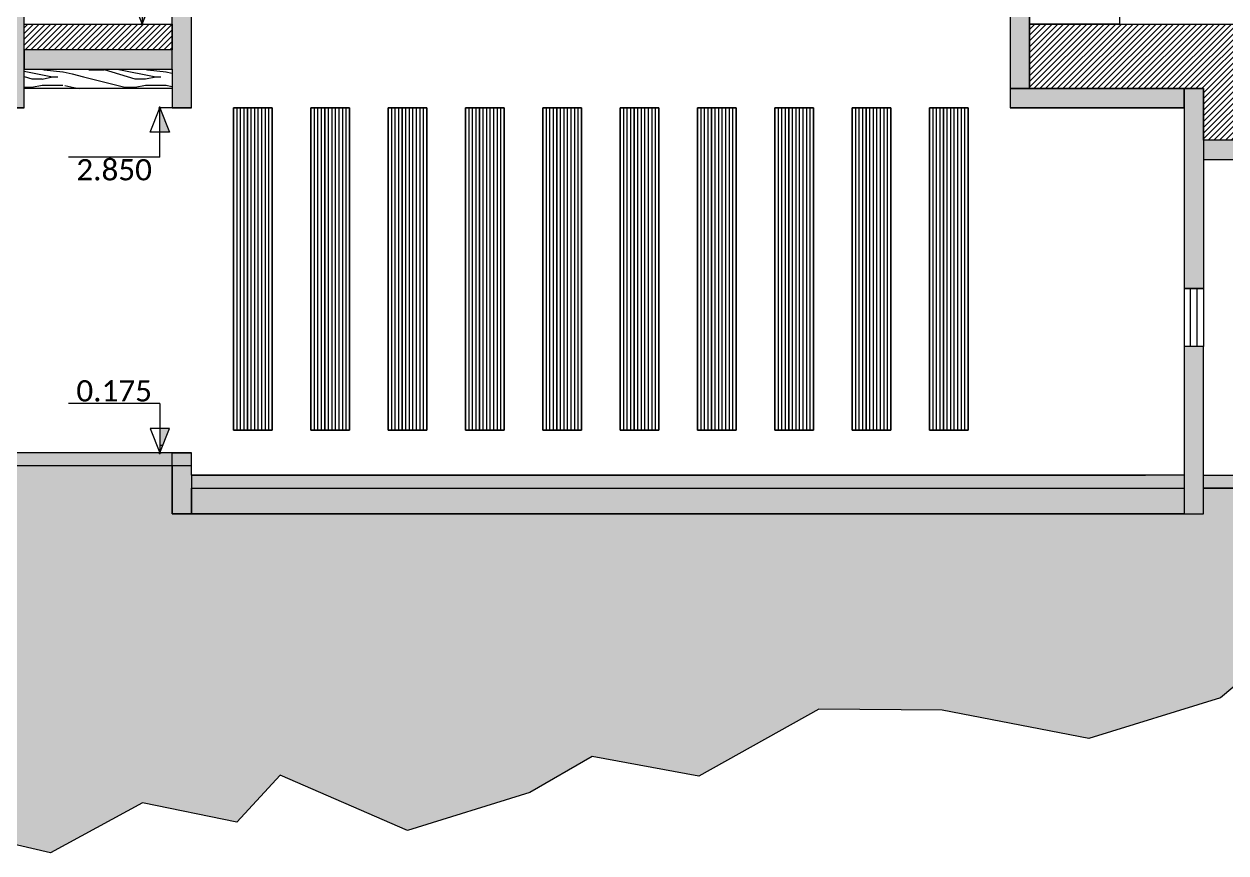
# Model space of a CAD drawing. Header units: metres. Extents: x -197 to 1099, y -24 to 14.
# Drawn here: x 1009.8 to 1019.12, y -2.93 to 3.5 of the extents above; entities that cross this region are included whole.
import ezdxf
from ezdxf.enums import TextEntityAlignment as Align

# ---------------------------------------------------------------- set-up
doc = ezdxf.new("R2010")
doc.units = ezdxf.units.M
doc.header["$LTSCALE"] = 0.001
doc.header["$PDMODE"] = 34
doc.header["$PDSIZE"] = 0.01
doc.linetypes.add('HIDDENX2', pattern=[19.05, 12.7, -6.35])
doc.layers.get('0').update_dxf_attribs({"lineweight": 13, "true_color": 0x000000})
doc.layers.get('Defpoints').update_dxf_attribs({"lineweight": 13, "true_color": 0x000000})
for name, color, linetype, lineweight, true_color in [('Jach-Anotaciones-CalidaddeLínea  0.13', 7, 'Continuous', 13, 0x000000), ('Jach-Anotaciones-CalidaddeLínea 0.09', 7, 'Continuous', 9, 0x000000), ('Jach-Anotaciones-Hatch-Lum100%', 7, 'Continuous', 13, 0x000000), ('Jach-Anotaciones-Hatch-Lum50%', 9, 'Continuous', 13, 0x808080), ('Jach-Anotaciones-Hatch-Lum80%', 250, 'Continuous', 13, 0x333333), ('Jach-Anotaciones-LineasDetalle0.18mm', 7, 'Continuous', 18, 0x000000), ('Jach-Anotaciones-LineasDetalle0.25mm', 7, 'Continuous', 25, 0x000000), ('JACH-Anotaciones-Textos-Lum75% @ 0.075', 7, 'Continuous', 13, 0x404040), ('JACH-Arq-Lineas-Proyeccion', 250, 'HIDDENX2', 13, 0x333333), ('JACH-Arq-Lineas-Proyeccion Niveles cortes', 9, 'HIDDENX2', 13, 0x808080), ('JACH-Arq-Ventanas-BajasyPisoTecho', 7, 'Continuous', 13, 0x404040)]:
    doc.layers.add(name, color=color, linetype=linetype, lineweight=lineweight, true_color=true_color)
doc.styles.add('02a-Calibri-JACH(1.8mm)', font='calibri.ttf', dxfattribs={"height": 2.2})
pattern_1 = [(0, (169.421, 45.032), (0, 6.985), [5.08, -1.905]), (90, (169.421, 45.032), (-6.985, 4e-16), [5.08, -1.905])]

# ---------------------------------------------------------------- blocks, each defined once
blk = doc.blocks.new('*U365')
at = {"lineweight": 0, "ltscale": 100}
h = blk.add_hatch(dxfattribs=at)
h.set_pattern_fill('ANGLE', color=256)
h.set_pattern_definition(pattern_1)
h.paths.add_polyline_path([(0, 2.5), (0, 0), (1, 2.5)])
h = blk.add_hatch(color=256, dxfattribs=at)
h.dxf.hatch_style = 1
h.paths.add_polyline_path([(0, 2.5), (0, 0), (1, 2.5)])
for points in [[(0, 5.1), (-9.47, 5.1)], [(0, 5.1), (0, 1.25)]]:
    blk.add_lwpolyline(points, dxfattribs=at)
for points in [[(0, 0), (1, 2.5), (-1, 2.5)], [(0, 2.5), (0, 0), (1, 2.5)]]:
    blk.add_lwpolyline(points, close=True, dxfattribs=at)
blk.add_point((0, 0), dxfattribs=at)
at = {"lineweight": 0, "ltscale": 100, "style": '02a-Calibri-JACH(1.8mm)'}
blk.add_attdef('ALT', text='', height=2.2, dxfattribs=at).set_placement((-4.73, 6.4), align=Align.MIDDLE_CENTER)
blk = doc.blocks.new('*U366')
at = {"lineweight": 0, "ltscale": 100}
h = blk.add_hatch(dxfattribs=at)
h.set_pattern_fill('ANGLE', color=256)
h.set_pattern_definition(pattern_1)
h.paths.add_polyline_path([(0, 2.5), (0, 0), (1, 2.5)])
h = blk.add_hatch(color=256, dxfattribs=at)
h.dxf.hatch_style = 1
h.paths.add_polyline_path([(0, 2.5), (0, 0), (1, 2.5)])
for points in [[(0, 5.1), (-9.47, 5.1)], [(0, 5.1), (0, 1.25)]]:
    blk.add_lwpolyline(points, dxfattribs=at)
for points in [[(0, 0), (1, 2.5), (-1, 2.5)], [(0, 2.5), (0, 0), (1, 2.5)]]:
    blk.add_lwpolyline(points, close=True, dxfattribs=at)
blk.add_point((0, 0), dxfattribs=at)
at = {"lineweight": 0, "ltscale": 100, "style": '02a-Calibri-JACH(1.8mm)'}
blk.add_attdef('ALT', text='', height=2.2, dxfattribs=at).set_placement((-4.73, 6.4), align=Align.MIDDLE_CENTER)
blk = doc.blocks.new('*U400')
at = {"lineweight": 0, "ltscale": 100}
h = blk.add_hatch(dxfattribs=at)
h.set_pattern_fill('ANGLE', color=256)
h.set_pattern_definition(pattern_1)
h.paths.add_polyline_path([(0, 2.5), (0, 0), (1, 2.5)])
h = blk.add_hatch(color=256, dxfattribs=at)
h.dxf.hatch_style = 1
h.paths.add_polyline_path([(0, 2.5), (0, 0), (1, 2.5)])
for points in [[(0, 5.1), (-9.47, 5.1)], [(0, 5.1), (0, 1.25)]]:
    blk.add_lwpolyline(points, dxfattribs=at)
for points in [[(0, 0), (1, 2.5), (-1, 2.5)], [(0, 2.5), (0, 0), (1, 2.5)]]:
    blk.add_lwpolyline(points, close=True, dxfattribs=at)
blk.add_point((0, 0), dxfattribs=at)
at = {"lineweight": 0, "ltscale": 100, "style": '02a-Calibri-JACH(1.8mm)'}
blk.add_attdef('ALT', text='', height=2.2, dxfattribs=at).set_placement((-4.73, 6.4), align=Align.MIDDLE_CENTER)

msp = doc.modelspace()

# ---------------------------------------------------------------- hatches: boundary and pattern name
at = {"layer": 'Jach-Anotaciones-Hatch-Lum100%', "lineweight": 0, "ltscale": 100}
h = msp.add_hatch(color=256, dxfattribs=at)
h.dxf.hatch_style = 1
h.paths.add_polyline_path([(1017.44885, 7.05), (1017.59885, 7.05), (1017.59886, 3), (1017.44886, 3)])
h = msp.add_hatch(color=256, dxfattribs=at)
h.dxf.hatch_style = 1
h.paths.add_polyline_path([(1009.64886, 2.85), (1009.79886, 2.85), (1009.79886, 4.4), (1009.64886, 4.4)])
h = msp.add_hatch(color=256, dxfattribs=at)
h.dxf.hatch_style = 1
h.paths.add_polyline_path([(1011.09886, 2.85), (1010.94886, 2.85), (1010.94886, 4.4), (1011.09886, 4.4)])
h = msp.add_hatch(color=256, dxfattribs=at)
h.dxf.hatch_style = 1
h.paths.add_polyline_path([(1010.94886, 3.3), (1009.79886, 3.3), (1009.79886, 3.15), (1010.94886, 3.15)])
h = msp.add_hatch(color=256, dxfattribs=at)
h.dxf.hatch_style = 1
h.paths.add_polyline_path([(1018.79886, 2.85), (1017.44886, 2.85), (1017.44886, 3), (1018.79886, 3)])
h = msp.add_hatch(color=256, dxfattribs=at)
h.dxf.hatch_style = 1
h.paths.add_polyline_path([(1018.79886, 3), (1018.94886, 3), (1018.94886, 1.45), (1018.79886, 1.45)])
h = msp.add_hatch(color=256, dxfattribs=at)
h.dxf.hatch_style = 1
h.paths.add_polyline_path([(1022.04805, 2.6), (1018.94886, 2.6), (1018.94886, 2.45), (1022.04805, 2.45)])
h = msp.add_hatch(color=256, dxfattribs=at)
h.dxf.hatch_style = 1
h.paths.add_polyline_path([(1018.79886, -0.3), (1018.94886, -0.3), (1018.94886, 1), (1018.79886, 1)])
h = msp.add_hatch(color=256, dxfattribs=at)
h.dxf.hatch_style = 1
h.paths.add_polyline_path([(1011.09886, 0.175), (1009.49886, 0.175), (1009.49886, 0.075), (1011.09886, 0.075)])
h = msp.add_hatch(color=256, dxfattribs=at)
h.dxf.hatch_style = 1
h.paths.add_polyline_path([(1011.09886, -0.3), (1010.94886, -0.3), (1010.94886, 0.175), (1011.09886, 0.175)])
h = msp.add_hatch(color=256, dxfattribs=at)
h.dxf.hatch_style = 1
h.paths.add_polyline_path([(1018.94886, 0), (1022.04805, 0), (1022.04805, -0.1), (1018.94886, -0.1)])
at = {"layer": 'Jach-Anotaciones-Hatch-Lum50%', "ltscale": 100}
h = msp.add_hatch(dxfattribs=at)
h.set_pattern_fill('ANSI31', color=256, scale=0.01)
h.paths.add_polyline_path([(1009.79886, 3.5), (1010.94886, 3.5), (1010.94886, 3.3), (1009.79886, 3.3)])
h = msp.add_hatch(dxfattribs=at)
h.set_pattern_fill('ANSI31', color=256, scale=0.01)
h.paths.add_polyline_path([(1017.59886, 3.5), (1021.89886, 3.5), (1021.89886, 2.6), (1018.94886, 2.6), (1018.94886, 3), (1017.59886, 3)])
h = msp.add_hatch(dxfattribs=at)
h.set_pattern_fill('STONE_10', color=256, scale=0.2, pattern_type=2)
h.set_pattern_definition([(349.9921, (1026.11329, 0.18), (1.199999931, -0.199998358), [0.0172626, -3.4352718]), (346.6076, (1026.103289, 0.105), (3.400000045, -0.7999939066), [0.021587, -4.2958178]), (55.0079, (1026.11029, 0.053), (0.400001274, 0.600000002), [0.0244132, -2.4169004]), (315.0001, (1026.11029, 0.053), (0.2, 6e-07), [0.032527, -0.2503154]), (26.565, (1026.10329, 0.18), (0.2, 0.1999998), [0.0223606, -0.4248528]), (315.0001, (1026.10329, 0.05), (0.2, 6e-07), [0.0282842, -0.254558]), (32.029, (1025.983286, 0.149993), (0.59999998, 0.400343887), [0.0094404, -1.8778422]), (71.0753, (1025.9912894, 0.155), (0.2000006415, 0.5999999627), [0.037, -7.3630024]), (0, (1026.00329, -5e-14), (0, 0.2), [0.05, -0.15]), (311.9522, (1025.9942894, 0.2), (1.8000362777, -2.00000005506), [0.0134568, -23.9208352]), (290.1364, (1025.9832894, 0.03), (1.4000072854, -3.7999999704), [0.031953, -6.358669]), (56.9761, (1026.0302894, 0.1), (2.200002791, 3.40000002), [0.0238538, -4.7468922]), (70.8209, (1026.0222894, 0.077), (0.2000011083, 0.6000000488), [0.0243516, -4.8459694]), (354.0939, (1025.9932894, 0.08), (1.9999999326, -0.199998486), [0.0291548, -5.8017968]), (322.5947, (1026.046289, 0.043), (0.800000021, -0.5999987544), [0.021401, -4.2587828]), (313.7812, (1026.0232894, 0.067), (0.2000004836, -0.1999999222), [0.0332416, -6.6150748]), (354.2895, (1025.99329, 0.07), (0.199999968, 3.85e-07), [0.0301496, -1.9798252]), (53.1301, (1026.06329, 0.13), (0.40000002, 0.59999998), [0.025, -0.975]), (75.9637, (1026.07829, 0.15), (1.5e-07, 0.20000012), [0.0206156, -0.8040058]), (323.1302, (1026.08329, 0.12), (0.60000004, -0.3999985), [0.025, -0.9749988]), (90, (1026.08329, 0.12), (-0.2, 1e-17), [0.02, -0.18]), (333.435, (1026.00329, 0.16), (0.2, 2.7e-07), [0.067082, -0.3801314]), (333.435, (1026.00329, 0.15), (0.2, 2.7e-07), [0.0447214, -0.402492]), (296.5651, (1025.98329, 0.04), (0.20000017, -0.2000001), [0.0447214, -0.4024924]), (296.5651, (1025.98329, 0.1), (0.20000017, -0.2000001), [0.0223606, -0.4248532]), (63.4349, (1026.03329, 0.08), (2.6e-07, 0.1999999), [0.0447214, -0.4024924]), (63.4349, (1026.08329, 0.14), (2.6e-07, 0.1999999), [0.0223606, -0.4248532]), (63.4349, (1025.98329, 0.05), (2.6e-07, 0.1999999), [0.0223606, -0.4248532]), (63.4349, (1026.00329, 0.17), (2.6e-07, 0.1999999), [0.0223606, -0.4248532]), (63.4349, (1025.97329, 0.05), (2.6e-07, 0.1999999), [0.0223606, -0.4248532]), (26.565, (1025.97329, 0.05), (0.2, 0.1999998), [0, -0.4472134]), (26.565, (1025.97329, 0.04), (0.2, 0.1999998), [0, -0.4472134]), (26.565, (1026.06329, 0.04), (0.2, 0.1999998), [0.0223606, -0.4248528]), (315.0001, (1025.97329, 0.09), (0.2, 6e-07), [0.0141422, -0.2687]), (315.0001, (1025.97329, 0.04), (0.2, 6e-07), [0.0141422, -0.2687]), (315.0001, (1026.03329, 0.07), (0.2, 6e-07), [0.0424264, -0.2404158]), (315.0001, (1026.07329, 0.12), (0.2, 6e-07), [0.0282842, -0.254558]), (315.0001, (1026.07329, 0.2), (0.2, 6e-07), [0.0282842, -0.254558]), (315.0001, (1026.06329, 0.19), (0.2, 6e-07), [0.0282842, -0.254558]), (45, (1026.09329, 0.16), (0, 0.2), [0.0282842, -0.2545586]), (45, (1026.07329, 0.03), (0, 0.2), [0.0282842, -0.2545586]), (45, (1025.98329, 0.14), (0, 0.2), [0.0141422, -0.2687006]), (45, (1026.08329, 0.05), (0, 0.2), [0.0141422, -0.2687006]), (45, (1026.05329, -5e-14), (0, 0.2), [0.0141422, -0.2687006]), (90, (1026.07329, -5e-14), (-0.2, 1e-17), [0.03, -0.17]), (90, (1026.06329, 0.01), (-0.2, 1e-17), [0.02, -0.18]), (90, (1026.04329, 0.12), (-0.2, 1e-17), [0.01, -0.19]), (90, (1026.03329, 0.07), (-0.2, 1e-17), [0.01, -0.19]), (90, (1026.00329, 0.16), (-0.2, 1e-17), [0.01, -0.19]), (90, (1025.98329, 0.1), (-0.2, 1e-17), [0.04, -0.16]), (90, (1025.98329, 0.07), (-0.2, 1e-17), [0.01, -0.19]), (90, (1025.98329, 0.04), (-0.2, 1e-17), [0.01, -0.19]), (0, (1025.99329, 0.15), (0, 0.2), [0.01, -0.19]), (0, (1025.97329, 0.15), (0, 0.2), [0.01, -0.19]), (0, (1026.05329, 0.12), (0, 0.2), [0.02, -0.18]), (0, (1025.97329, 0.09), (0, 0.2), [0, -0.2]), (0, (1026.09329, 0.05), (0, 0.2), [0.01, -0.19]), (0, (1026.01329, 0.19), (0, 0.2), [0.05, -0.15]), (0, (1026.09329, 0.18), (0, 0.2), [0.01, -0.19]), (52.4314, (1026.10329, 0.06), (0.600000216, 0.800000028), [0.0164012, -3.263843]), (90, (1026.11329, 0.073), (-0.2, 1e-17), [0.017, -0.183]), (333.435, (1026.09329, 0.1), (0.2, 2.7e-07), [0.0223606, -0.4248528]), (0, (1026.09329, 0.06), (0, 0.2), [0.01, -0.19]), (90, (1026.17329, 0.11), (-0.2, 1e-17), [0.03, -0.17]), (24.8636, (1026.1322894, 0.021), (5.5999999603, 2.5999886163), [0.0451884, -8.9925032]), (272.7264, (1026.132289, 0.021), (0.2000061944, -3.9999999097), [0.0210238, -4.1837358]), (343.1417, (1026.1402894, 0.15), (2.0000000483, -0.5999961991), [0.0344818, -6.8618904]), (290.3232, (1026.1302894, 0.177), (0.6000019496, -1.6000000902), [0.0287924, -5.729682]), (346.6076, (1026.152289, 0.155), (3.400000045, -0.7999939066), [0.021587, -4.2958178]), (298.4957, (1026.1332894, 0.19), (1.2000030147, -2.1999999672), [0.0398246, -7.9251032]), (0, (1026.12429, 0.1), (0, 0.2), [0.039, -0.161]), (90, (1026.12429, 0.073), (-0.2, 1e-17), [0.017, -0.183]), (0, (1026.12429, 0.09), (0, 0.2), [0.049, -0.151]), (63.4349, (1026.17329, 0.05), (2.6e-07, 0.1999999), [0, -0.4472138]), (26.565, (1026.13329, 0.03), (0.2, 0.1999998), [0.0447214, -0.402492]), (45, (1026.16329, 0.1), (0, 0.2), [0.0141422, -0.2687006]), (90, (1026.13329, 0.19), (-0.2, 1e-17), [0.01, -0.19]), (90, (1026.12329, 0.19), (-0.2, 1e-17), [0.01, -0.19]), (90, (1026.12329, -5e-14), (-0.2, 1e-17), [0.03, -0.17])])
h.paths.add_polyline_path([(1011.09886, -0.1), (1018.79886, -0.1), (1018.79886, -0.3), (1011.09886, -0.3)])
at = {"layer": 'Jach-Anotaciones-Hatch-Lum80%', "ltscale": 100}
h = msp.add_hatch(dxfattribs=at)
h.set_pattern_fill('EARTH', color=256, scale=0.03, angle=45, double=1)
h.paths.add_polyline_path([(1004.01237, -0.05), (1005.04886, -0.05), (1005.04886, -0.35), (1007.35886, -0.35), (1007.35886, 0.25), (1009.49886, 0.25), (1009.49886, 0.075), (1010.94886, 0.075), (1010.94886, -0.3), (1018.79886, -0.3), (1018.94886, -0.3), (1018.94886, -0.1), (1022.19886, -0.1), (1022.19886, -0.01858), (1025.29886, -0.01858), (1025.29886, -0.175), (1026.08681, -0.175), (1027.86262, -0.175), (1027.98868, -0.2759), (1028.09482, -0.45974), (1028.17708, -0.81726), (1028.16923, -1.58615), (1028.33408, -2.2452), (1027.74533, -2.2452), (1027.24293, -1.75876), (1026.39513, -1.62538), (1026.03403, -1.53123), (1025.59443, -1.63322), (1024.95073, -1.68814), (1024.35413, -1.42139), (1023.45588, -2.07605), (1022.59574, -1.77445), (1021.64589, -1.82152), (1020.75884, -1.46846), (1019.97384, -1.17032), (1019.51069, -1.36647), (1019.08156, -1.72726), (1018.06106, -2.04109), (1016.92281, -1.82141), (1015.96511, -1.81356), (1015.03393, -2.33396), (1014.20672, -2.18231), (1013.72303, -2.46101), (1012.77386, -2.75481), (1011.78686, -2.32602), (1011.44886, -2.69129), (1010.71833, -2.54041), (1010.00485, -2.9295), (1008.82211, -2.65529), (1007.95513, -2.33364), (1006.74334, -2.42272), (1005.17346, -2.53144), (1003.79197, -2.87035), (1003.47799, -2.29294), (1003.37752, -1.5147), (1003.32729, -1.2511), (1003.45288, -0.68625), (1003.6287, -0.1465)])

# ---------------------------------------------------------------- linework, layer by layer
at = {"layer": 'Jach-Anotaciones-CalidaddeLínea 0.09', "lineweight": 0, "ltscale": 100}
for points in [[(1017.44885, 7.05), (1017.59885, 7.05), (1017.59886, 3), (1017.44886, 3)], [(1017.59886, 5.89995), (1018.29886, 5.89995), (1018.29886, 3.5), (1017.59886, 3.5)], [(1009.64886, 2.85), (1009.79886, 2.85), (1009.79886, 4.4), (1009.64886, 4.4)], [(1011.09886, 2.85), (1010.94886, 2.85), (1010.94886, 4.4), (1011.09886, 4.4)], [(1009.79886, 3.5), (1010.94886, 3.5), (1010.94886, 3.3), (1009.79886, 3.3)], [(1017.59886, 3.5), (1021.89886, 3.5), (1021.89886, 2.6), (1018.94886, 2.6), (1018.94886, 3), (1017.59886, 3)], [(1010.94886, 3.3), (1009.79886, 3.3), (1009.79886, 3.15), (1010.94886, 3.15)], [(1018.79886, 2.85), (1017.44886, 2.85), (1017.44886, 3), (1018.79886, 3)], [(1018.79886, 3), (1018.94886, 3), (1018.94886, 1.45), (1018.79886, 1.45)], [(1022.04805, 2.6), (1018.94886, 2.6), (1018.94886, 2.45), (1022.04805, 2.45)], [(1018.79886, 1.45), (1018.94886, 1.45), (1018.94886, 1), (1018.79886, 1)], [(1018.79886, -0.3), (1018.94886, -0.3), (1018.94886, 1), (1018.79886, 1)], [(1011.09886, 0.175), (1009.49886, 0.175), (1009.49886, 0.075), (1011.09886, 0.075)], [(1011.09886, -0.3), (1010.94886, -0.3), (1010.94886, 0.175), (1011.09886, 0.175)], [(1018.94886, 0), (1022.04805, 0), (1022.04805, -0.1), (1018.94886, -0.1)]]:
    msp.add_lwpolyline(points, close=True, dxfattribs=at)
for points in [[(1009.49886, 0.075), (1010.94886, 0.075), (1010.94886, -0.3), (1018.79886, -0.3), (1018.94886, -0.3), (1018.94886, -0.1), (1022.19886, -0.1)], [(1019.51069, -1.36647), (1019.08156, -1.72726), (1018.06106, -2.04109), (1016.92281, -1.82141), (1015.96511, -1.81356), (1015.03393, -2.33396), (1014.20672, -2.18231), (1013.72303, -2.46101), (1012.77386, -2.75481), (1011.78686, -2.32602), (1011.44886, -2.69129), (1010.71833, -2.54041), (1010.00485, -2.9295), (1008.82211, -2.65529)]]:
    msp.add_lwpolyline(points, dxfattribs=at)
at = {"layer": 'Jach-Anotaciones-CalidaddeLínea 0.09', "ltscale": 100}
msp.add_lwpolyline([(1011.09886, -0.1), (1018.79886, -0.1), (1018.79886, -0.3), (1011.09886, -0.3)], close=True, dxfattribs=at)
at = {"layer": 'JACH-Arq-Lineas-Proyeccion Niveles cortes', "lineweight": 0, "ltscale": 100}
msp.add_lwpolyline([(1009.86658, 2.85), (1002.67845, 2.85)], dxfattribs=at)
at = {"layer": 'JACH-Arq-Ventanas-BajasyPisoTecho', "lineweight": 0, "ltscale": 100}
msp.add_lwpolyline([(1018.84886, 1.45), (1018.89886, 1.45), (1018.89886, 1), (1018.84886, 1)], close=True, dxfattribs=at)

# ---------------------------------------------------------------- next in the draw order: wipeouts: each hides what was drawn before it
at = {"lineweight": 0, "ltscale": 100}
msp.add_wipeout([(1009.64886, 2.85), (1009.79886, 2.85), (1009.79886, 3.15), (1010.94886, 3.15), (1010.94886, 2.85), (1011.09886, 2.85), (1011.09886, 4.4), (1017.44886, 4.4), (1017.44886, 2.85), (1018.79886, 2.85), (1018.79886, 0), (1011.09886, 0), (1011.09886, 0.175), (1009.64886, 0.175)], dxfattribs=at).dxf.layer = 'Defpoints'

# ---------------------------------------------------------------- next in the draw order: hatches: boundary and pattern name
at = {"layer": 'Jach-Anotaciones-Hatch-Lum50%', "ltscale": 100}
h = msp.add_hatch(dxfattribs=at)
h.set_pattern_fill('WOOD_01', color=256, scale=0.8, pattern_type=2)
h.set_pattern_definition([(0, (1007.5384, 0.624), (0, 0.8), [0.16, -0.64]), (8.9726, (1007.546377, 0.192), (4.80000002, 0.7999981), [0.153883, -15.234423]), (5.7105, (1007.53838, 0.24), (7.2000001, 0.7999884), [0.1608, -7.8791]), (344.5779, (1007.538377, 0.48), (8.79999962, -2.39998987), [0.240666, -23.825902]), (353.66, (1007.55438, 0.744), (0.8000003, 1.6e-06), [0.144886, -7.09942]), (345.0686, (1007.578377, 0.288), (3.2, -0.7999987), [0.124194, -12.295146]), (348.69, (1007.29838, 0.752), (0.8, 3e-07), [0.32634, -3.75288]), (5.7105, (1007.54638, 0.12), (7.2000001, 0.7999884), [0.0804, -7.9595]), (0, (1007.5384, 0.456), (0, 0.8), [0.08, -0.72]), (0, (1007.3784, 0.552), (0, 0.8), [0.24, -0.56]), (11.31, (1007.53838, 0.672), (3.2, 0.799998), [0.081584, -3.99763]), (2.7263, (1007.458377, 0.376), (16.00000024, 0.7999968), [0.16819, -16.650846]), (352.4054, (1007.49838, 0.352), (6.3999999, -0.79999495), [0.12106, -11.985134]), (0, (1007.4584, 0.048), (0, 0.8), [0.16, -0.64]), (358.8309, (1007.378377, 0.008), (0.800000147, 6.14e-07), [0.392082, -38.81608]), (0, (1007.3784, 0.608), (0, 0.8), [0.08, -0.72]), (0, (1007.4584, 0.672), (0, 0.8), [0.08, -0.72]), (0, (1007.0984, 0.744), (0, 0.8), [0.12, -0.68]), (350.5377, (1007.31438, 0.784), (0.8, 3e-07), [0.24331, -4.6229]), (0, (1007.0584, 0.784), (0, 0.8), [0.16, -0.64]), (0, (1006.9704, 0.064), (0, 0.8), [0.088, -0.712]), (0, (1007.3784, 0.104), (0, 0.8), [0.08, -0.72]), (0, (1006.9704, 0.128), (0, 0.8), [0.168, -0.632]), (5.4403, (1007.378377, 0.176), (7.99999976, 0.79999583), [0.16876, -16.707258]), (0, (1007.3864, 0.24), (0, 0.8), [0.152, -0.648]), (0, (1006.9704, 0.256), (0, 0.8), [0.088, -0.712]), (358.8309, (1007.066377, 0.384), (0.800000147, 6.14e-07), [0.392082, -38.81608]), (0, (1007.1384, 0.456), (0, 0.8), [0.08, -0.72]), (0, (1007.0584, 0.48), (0, 0.8), [0.08, -0.72]), (0, (1007.3784, 0.48), (0, 0.8), [0.16, -0.64]), (0, (1007.2184, 0.496), (0, 0.8), [0.08, -0.72]), (0, (1007.0584, 0.592), (0, 0.8), [0.16, -0.64]), (19.6538, (1007.27438, 0.256), (8.8000002, 3.19999566), [0.11893, -11.773925]), (11.31, (1007.13838, 0.48), (3.2, 0.799998), [0.081584, -3.99763]), (11.31, (1007.45838, 0.44), (3.2, 0.799998), [0.081584, -3.99763]), (5.7105, (1007.21838, 0.744), (7.2000001, 0.7999884), [0.0804, -7.9595]), (349.6952, (1006.97038, 0.8), (4.8, -0.7999958), [0.089442, -8.85483]), (348.69, (1007.05838, 0.064), (0.8, 3e-07), [0.081584, -3.99763]), (90, (1007.1384, 0.048), (-0.8, 5e-17), [0, -0.8]), (346.6076, (1006.970377, 0.496), (13.60000018, -3.19997563), [0.172696, -17.096923]), (11.31, (1007.45838, 0.608), (3.2, 0.799998), [0.081584, -3.99763]), (10.3048, (1007.45838, 0.104), (3.9999998, 0.7999968), [0.089442, -8.85483]), (348.69, (1007.21838, 0.456), (0.8, 3e-07), [0.081584, -3.99763]), (348.69, (1007.29838, 0.496), (0.8, 3e-07), [0.081584, -3.99763]), (341.565, (1006.97038, 0.416), (0.8, 9e-07), [0.10119, -2.42863]), (345.964, (1007.05838, 0.688), (0.8, 1e-06), [0.32985, -2.968635]), (343.3008, (1007.21838, 0.744), (5.6, -1.599995), [0.250567, -8.101676]), (0, (1007.2184, 0.784), (0, 0.8), [0.096, -0.704]), (345.964, (1007.13838, 0.128), (0.8, 1e-06), [0.32985, -2.968635]), (345.964, (1007.05838, 0.184), (0.8, 1e-06), [0.32985, -2.968635]), (345.964, (1007.05838, 0.256), (0.8, 1e-06), [0.32985, -2.968635]), (349.6952, (1006.97038, 0.608), (4.8, -0.7999958), [0.089442, -8.85483]), (345.964, (1007.21838, 0.592), (0.8, 1e-06), [0.16492, -3.13356]), (349.6952, (1006.97038, 0.352), (4.8, -0.7999958), [0.089442, -8.85483]), (357.6141, (1007.386377, 0.296), (0.79999996, 9.8e-07), [0.192166, -19.024492]), (349.6952, (1007.29838, 0.44), (4.8, -0.7999958), [0.089442, -8.85483]), (12.5288, (1007.38638, 0.424), (3.2000004, 0.7999994), [0.073756, -7.30188]), (349.5626, (1006.970377, 0.312), (8.79999975, -1.599988275), [0.309115, -30.602364]), (351.87, (1007.27438, 0.256), (0.7999996, -2e-07), [0.113137, -5.543717]), (4.7636, (1007.05838, 0.336), (8.8, 0.7999932), [0.192666, -9.44061]), (0, (1007.2504, 0.352), (0, 0.8), [0.248, -0.552]), (344.7449, (1006.97038, 0.712), (3.1999998, -0.7999987), [0.091214, -9.03019]), (350.5377, (1007.13838, 0.048), (0.8, 3e-07), [0.24331, -4.6229]), (340.0169, (1006.97038, 0.216), (2.3999999, -0.7999995), [0.093638, -9.27012]), (0, (1007.6184, 0.688), (0, 0.8), [0.04, -0.76]), (0, (1007.6184, 0.336), (0, 0.8), [0.08, -0.72]), (11.31, (1007.61838, 0.048), (3.2, 0.799998), [0.081584, -3.99763]), (0, (1007.6264, 0.128), (0, 0.8), [0.144, -0.656]), (343.3008, (1007.61838, 0.552), (5.6, -1.599995), [0.08352, -8.26872]), (348.0207, (1007.626377, 0.384), (15.19999969, -3.20087817), [0.147206, -26.840515]), (90, (1007.6184, 0.048), (-0.8, 5e-17), [0, -0.8]), (0, (1007.6984, 0.064), (0, 0.8), [0.072, -0.728]), (0, (1007.6984, 0.216), (0, 0.8), [0.072, -0.728]), (0, (1007.6984, 0.256), (0, 0.8), [0.072, -0.728]), (336.0376, (1007.69838, 0.528), (5.6, -2.3999893), [0.07879, -7.80029]), (348.5163, (1007.698377, 0.624), (3.999999987, -0.800124376), [0.07347, -52.17242]), (341.565, (1007.69838, 0.336), (0.8, 9e-07), [0.07589, -2.45393]), (347.4712, (1007.69838, 0.728), (4.0000003, -0.7999997), [0.073756, -7.30188])])
h.paths.add_polyline_path([(1009.79886, 3.15), (1010.94886, 3.15), (1010.94886, 3), (1009.79886, 3)])
h = msp.add_hatch(dxfattribs=at)
h.set_pattern_fill('GRAVEL', color=256, scale=0.0025, angle=315)
h.set_pattern_definition([(183.012788, (1000.968062, 0.0125724), (-0.7633217703, -0.0449012806), [0.00854304, -0.8457621]), (139.969741, (1000.9595305, 0.0121233), (0.5837166502, -0.4939140839), [0.01466012, -1.45135122]), (87.510447, (1000.9483052, 0.0215526), (-0.04490128024, -0.9429268927), [0.01033704, -1.02336807]), (222.273689, (1000.9195684, 0.0278388), (0.9429268928, 0.8531243314), [0.01335011, -1.32166094]), (247.833654, (1000.90969, 0.0188585), (0.3143089642, 0.7633217703), [0.01309084, -1.2959952]), (312.273689, (1000.904751, 0.0067352), (-0.8531243314, 0.9429268928), [0.01335011, -1.32166094]), (352.69424, (1000.9137312, -0.003143), (-1.03272945393, 0.13470384176), [0.01765484, -1.74782788]), (27.255328, (1000.9312427, -0.0053882), (1.3021371376, 0.67351920897), [0.01666799, -1.65013142]), (76.429566, (1000.9460602, 0.002245), (0.22450640294, 0.94292689273), [0.01339532, -1.32613864]), (130.236358, (1000.949203, 0.0152664), (0.449012806, -0.5388153673), [0.01529283, -0.74934842]), (177.397438, (1000.939325, 0.0269408), (-1.03272945392, 0.04490128057), [0.01977695, -1.95791931]), (93.814075, (1000.9635717, -0.0170625), (-0.0449012806, 0.5837166479), [0.00675011, -0.66826415]), (126.469234, (1000.9631226, -0.0103273), (0.4939140868, -0.673519209), [0.01284205, -1.27136597]), (180, (1000.95549, -5e-14), (-0.04490128, -0.04490128), [0.00898023, -0.08082233]), (158.19859, (1000.9577345, 0.008531), (0.3143089642, -0.134703842), [0.00483603, -0.47876556]), (246.80141, (1000.953244, 0.010327), (0.089802561, 0.1796051224), [0.00683914, -0.33511882]), (345.96376, (1000.95055, 0.004041), (0.224506403, -0.0449012806), [0.011108, -0.35915745]), (116.56505, (1000.961327, 0.001347), (0.04490128, -0.134703842), [0.00803218, -0.19277245]), (331.38954, (1000.9272016, 0.03637), (0.5837166479, -0.31430896424), [0.0112522, -1.11397067]), (25.346176, (1000.93708, 0.030982), (-0.6735192091, -0.3143089642), [0.00943997, -0.9345554]), (248.19859, (1000.970307, 0.010327), (0.134703842, 0.3143089642), [0.009672, -0.4739296]), (298.61046, (1000.9667147, 0.001347), (-0.3143089643, 0.58371664785), [0.0112522, -1.11397067]), (294.443955, (1000.899363, 0.008531), (-0.1347038418, 0.3143089642), [0.01085088, -0.53169336]), (249.77514, (1000.903853, -0.001347), (0.2694076832, 0.7184204898), [0.0090918, -0.90008983]), (21.80141, (1000.9258546, -0.035023), (0.3143089642, 0.134703842), [0.009672, -0.4739296]), (332.354025, (1000.934835, -0.031431), (-0.7633217703, 0.4041115254), [0.01064457, -1.0538094]), (24.443955, (1000.903853, -0.013021), (-0.3143089642, -0.1347038418), [0.00542544, -0.5371188]), (56.30993, (1000.92316, -0.032329), (0.134703842, 0.224506403), [0.00323786, -0.32054987]), (120.96376, (1000.924957, -0.029635), (0.089802561, -0.179605122), [0.01309084, -0.24872636]), (141.009006, (1000.9182214, -0.0184095), (0.4939140867, -0.4041115254), [0.01213167, -1.20103412]), (258.69007, (1000.94651, -5e-14), (0.04490128, 0.134703842), [0.0091581, -0.2197944]), (308.157227, (1000.944713, -0.0089803), (0.67351920912, -0.85312433147), [0.01598892, -1.58290023]), (15.945396, (1000.9545914, -0.0215526), (-0.4939140867, -0.1347038418), [0.0065377, -0.6472348]), (45, (1000.96088, -0.019757), (2e-17, 0.08980256), [0.00381, -0.05969]), (75.256437, (1000.9186704, -0.0161645), (-0.1347038419, -0.4939140866), [0.00882167, -0.87334852]), (3.012787, (1000.9209154, -0.007633), (0.7633217703, 0.0449012805), [0.01708607, -0.83721905]), (315, (1000.93798, -0.006735), (0.08980256, -2e-17), [0.01651, -0.04699]), (280.304846, (1000.9496523, -0.0184095), (0.1347038422, -0.7633217702), [0.01004024, -0.99398292]), (209.054604, (1000.951448, -0.028288), (-0.224506403, -0.134703842), [0.00924573, -0.45304125]), (162.645975, (1000.943366, -0.032778), (-1.30213713753, 0.40411152554), [0.01505363, -1.49031161]), (130.426079, (1000.9289977, -0.0282878), (-0.53881536726, 0.62861792847), [0.01592574, -1.57664616])])
h.paths.add_polyline_path([(1011.09886, 0), (1018.79886, 0), (1018.79886, -0.1), (1011.09886, -0.1)])

# ---------------------------------------------------------------- next in the draw order: linework, layer by layer
at = {"layer": 'Jach-Anotaciones-CalidaddeLínea  0.13', "ltscale": 100}
msp.add_lwpolyline([(1009.79886, 3.15), (1010.94886, 3.15), (1010.94886, 3), (1009.79886, 3)], close=True, dxfattribs=at)
msp.add_lwpolyline([(1011.09886, 0), (1018.49886, 0)], dxfattribs=at)
at = {"layer": 'Jach-Anotaciones-CalidaddeLínea 0.09', "lineweight": 0, "ltscale": 100}
msp.add_lwpolyline([(1009.64886, 2.85), (1009.79886, 2.85), (1009.79886, 3.15), (1010.94886, 3.15), (1010.94886, 2.85), (1011.09886, 2.85), (1011.09886, 4.4), (1017.44886, 4.4), (1017.44886, 2.85), (1018.79886, 2.85), (1018.79886, 0), (1011.09886, 0), (1011.09886, 0.175), (1009.64886, 0.175)], close=True, dxfattribs=at)
at = {"layer": 'Jach-Anotaciones-Hatch-Lum50%', "lineweight": 0, "ltscale": 100}
for points in [[(1011.42386, 2.85), (1011.44886, 2.85), (1011.44886, 0.35), (1011.42386, 0.35)], [(1011.47886, 2.85), (1011.50386, 2.85), (1011.50386, 0.35), (1011.47886, 0.35)], [(1011.53386, 2.85), (1011.55886, 2.85), (1011.55886, 0.35), (1011.53386, 0.35)], [(1011.58886, 2.85), (1011.61386, 2.85), (1011.61386, 0.35), (1011.58886, 0.35)], [(1011.64386, 2.85), (1011.66886, 2.85), (1011.66886, 0.35), (1011.64386, 0.35)], [(1011.69886, 2.85), (1011.72386, 2.85), (1011.72386, 0.35), (1011.69886, 0.35)], [(1012.02386, 2.85), (1012.04886, 2.85), (1012.04886, 0.35), (1012.02386, 0.35)], [(1012.07886, 2.85), (1012.10386, 2.85), (1012.10386, 0.35), (1012.07886, 0.35)], [(1012.13386, 2.85), (1012.15886, 2.85), (1012.15886, 0.35), (1012.13386, 0.35)], [(1012.18886, 2.85), (1012.21386, 2.85), (1012.21386, 0.35), (1012.18886, 0.35)], [(1012.24386, 2.85), (1012.26886, 2.85), (1012.26886, 0.35), (1012.24386, 0.35)], [(1012.29886, 2.85), (1012.32386, 2.85), (1012.32386, 0.35), (1012.29886, 0.35)], [(1012.62386, 2.85), (1012.64886, 2.85), (1012.64886, 0.35), (1012.62386, 0.35)], [(1012.67886, 2.85), (1012.70386, 2.85), (1012.70386, 0.35), (1012.67886, 0.35)], [(1012.73386, 2.85), (1012.75886, 2.85), (1012.75886, 0.35), (1012.73386, 0.35)], [(1012.78886, 2.85), (1012.81386, 2.85), (1012.81386, 0.35), (1012.78886, 0.35)], [(1012.84386, 2.85), (1012.86886, 2.85), (1012.86886, 0.35), (1012.84386, 0.35)], [(1012.89886, 2.85), (1012.92386, 2.85), (1012.92386, 0.35), (1012.89886, 0.35)], [(1013.22386, 2.85), (1013.24886, 2.85), (1013.24886, 0.35), (1013.22386, 0.35)], [(1013.27886, 2.85), (1013.30386, 2.85), (1013.30386, 0.35), (1013.27886, 0.35)], [(1013.33386, 2.85), (1013.35886, 2.85), (1013.35886, 0.35), (1013.33386, 0.35)], [(1013.38886, 2.85), (1013.41386, 2.85), (1013.41386, 0.35), (1013.38886, 0.35)], [(1013.44386, 2.85), (1013.46886, 2.85), (1013.46886, 0.35), (1013.44386, 0.35)], [(1013.49886, 2.85), (1013.52386, 2.85), (1013.52386, 0.35), (1013.49886, 0.35)], [(1013.82386, 2.85), (1013.84886, 2.85), (1013.84886, 0.35), (1013.82386, 0.35)], [(1013.87886, 2.85), (1013.90386, 2.85), (1013.90386, 0.35), (1013.87886, 0.35)], [(1013.93386, 2.85), (1013.95886, 2.85), (1013.95886, 0.35), (1013.93386, 0.35)], [(1013.98886, 2.85), (1014.01386, 2.85), (1014.01386, 0.35), (1013.98886, 0.35)], [(1014.04386, 2.85), (1014.06886, 2.85), (1014.06886, 0.35), (1014.04386, 0.35)], [(1014.09886, 2.85), (1014.12386, 2.85), (1014.12386, 0.35), (1014.09886, 0.35)], [(1014.42386, 2.85), (1014.44886, 2.85), (1014.44886, 0.35), (1014.42386, 0.35)], [(1014.47886, 2.85), (1014.50386, 2.85), (1014.50386, 0.35), (1014.47886, 0.35)], [(1014.53386, 2.85), (1014.55886, 2.85), (1014.55886, 0.35), (1014.53386, 0.35)], [(1014.58886, 2.85), (1014.61386, 2.85), (1014.61386, 0.35), (1014.58886, 0.35)], [(1014.64386, 2.85), (1014.66886, 2.85), (1014.66886, 0.35), (1014.64386, 0.35)], [(1014.69886, 2.85), (1014.72386, 2.85), (1014.72386, 0.35), (1014.69886, 0.35)], [(1015.02386, 2.85), (1015.04886, 2.85), (1015.04886, 0.35), (1015.02386, 0.35)], [(1015.07886, 2.85), (1015.10386, 2.85), (1015.10386, 0.35), (1015.07886, 0.35)], [(1015.13386, 2.85), (1015.15886, 2.85), (1015.15886, 0.35), (1015.13386, 0.35)], [(1015.18886, 2.85), (1015.21386, 2.85), (1015.21386, 0.35), (1015.18886, 0.35)], [(1015.24386, 2.85), (1015.26886, 2.85), (1015.26886, 0.35), (1015.24386, 0.35)], [(1015.29886, 2.85), (1015.32386, 2.85), (1015.32386, 0.35), (1015.29886, 0.35)], [(1015.62386, 2.85), (1015.64886, 2.85), (1015.64886, 0.35), (1015.62386, 0.35)], [(1015.67886, 2.85), (1015.70386, 2.85), (1015.70386, 0.35), (1015.67886, 0.35)], [(1015.73386, 2.85), (1015.75886, 2.85), (1015.75886, 0.35), (1015.73386, 0.35)], [(1015.78886, 2.85), (1015.81386, 2.85), (1015.81386, 0.35), (1015.78886, 0.35)], [(1015.84386, 2.85), (1015.86886, 2.85), (1015.86886, 0.35), (1015.84386, 0.35)], [(1015.89886, 2.85), (1015.92386, 2.85), (1015.92386, 0.35), (1015.89886, 0.35)], [(1016.22386, 2.85), (1016.24886, 2.85), (1016.24886, 0.35), (1016.22386, 0.35)], [(1016.27886, 2.85), (1016.30386, 2.85), (1016.30386, 0.35), (1016.27886, 0.35)], [(1016.33386, 2.85), (1016.35886, 2.85), (1016.35886, 0.35), (1016.33386, 0.35)], [(1016.38886, 2.85), (1016.41386, 2.85), (1016.41386, 0.35), (1016.38886, 0.35)], [(1016.44386, 2.85), (1016.46886, 2.85), (1016.46886, 0.35), (1016.44386, 0.35)], [(1016.49886, 2.85), (1016.52386, 2.85), (1016.52386, 0.35), (1016.49886, 0.35)], [(1016.82386, 2.85), (1016.84886, 2.85), (1016.84886, 0.35), (1016.82386, 0.35)], [(1016.87886, 2.85), (1016.90386, 2.85), (1016.90386, 0.35), (1016.87886, 0.35)], [(1016.93386, 2.85), (1016.95886, 2.85), (1016.95886, 0.35), (1016.93386, 0.35)], [(1016.98886, 2.85), (1017.01386, 2.85), (1017.01386, 0.35), (1016.98886, 0.35)], [(1017.04386, 2.85), (1017.06886, 2.85), (1017.06886, 0.35), (1017.04386, 0.35)], [(1017.09886, 2.85), (1017.12386, 2.85), (1017.12386, 0.35), (1017.09886, 0.35)]]:
    msp.add_lwpolyline(points, close=True, dxfattribs=at)
at = {"layer": 'Jach-Anotaciones-LineasDetalle0.18mm', "lineweight": 0, "ltscale": 100}
for points in [[(1011.45136, 2.85), (1011.47636, 2.85), (1011.47636, 0.35), (1011.45136, 0.35)], [(1011.50636, 2.85), (1011.53136, 2.85), (1011.53136, 0.35), (1011.50636, 0.35)], [(1011.56136, 2.85), (1011.58636, 2.85), (1011.58636, 0.35), (1011.56136, 0.35)], [(1011.61636, 2.85), (1011.64136, 2.85), (1011.64136, 0.35), (1011.61636, 0.35)], [(1011.67136, 2.85), (1011.69636, 2.85), (1011.69636, 0.35), (1011.67136, 0.35)], [(1012.05136, 2.85), (1012.07636, 2.85), (1012.07636, 0.35), (1012.05136, 0.35)], [(1012.10636, 2.85), (1012.13136, 2.85), (1012.13136, 0.35), (1012.10636, 0.35)], [(1012.16136, 2.85), (1012.18636, 2.85), (1012.18636, 0.35), (1012.16136, 0.35)], [(1012.21636, 2.85), (1012.24136, 2.85), (1012.24136, 0.35), (1012.21636, 0.35)], [(1012.27136, 2.85), (1012.29636, 2.85), (1012.29636, 0.35), (1012.27136, 0.35)], [(1012.65136, 2.85), (1012.67636, 2.85), (1012.67636, 0.35), (1012.65136, 0.35)], [(1012.70636, 2.85), (1012.73136, 2.85), (1012.73136, 0.35), (1012.70636, 0.35)], [(1012.76136, 2.85), (1012.78636, 2.85), (1012.78636, 0.35), (1012.76136, 0.35)], [(1012.81636, 2.85), (1012.84136, 2.85), (1012.84136, 0.35), (1012.81636, 0.35)], [(1012.87136, 2.85), (1012.89636, 2.85), (1012.89636, 0.35), (1012.87136, 0.35)], [(1013.25136, 2.85), (1013.27636, 2.85), (1013.27636, 0.35), (1013.25136, 0.35)], [(1013.30636, 2.85), (1013.33136, 2.85), (1013.33136, 0.35), (1013.30636, 0.35)], [(1013.36136, 2.85), (1013.38636, 2.85), (1013.38636, 0.35), (1013.36136, 0.35)], [(1013.41636, 2.85), (1013.44136, 2.85), (1013.44136, 0.35), (1013.41636, 0.35)], [(1013.47136, 2.85), (1013.49636, 2.85), (1013.49636, 0.35), (1013.47136, 0.35)], [(1013.85136, 2.85), (1013.87636, 2.85), (1013.87636, 0.35), (1013.85136, 0.35)], [(1013.90636, 2.85), (1013.93136, 2.85), (1013.93136, 0.35), (1013.90636, 0.35)], [(1013.96136, 2.85), (1013.98636, 2.85), (1013.98636, 0.35), (1013.96136, 0.35)], [(1014.01636, 2.85), (1014.04136, 2.85), (1014.04136, 0.35), (1014.01636, 0.35)], [(1014.07136, 2.85), (1014.09636, 2.85), (1014.09636, 0.35), (1014.07136, 0.35)], [(1014.45136, 2.85), (1014.47636, 2.85), (1014.47636, 0.35), (1014.45136, 0.35)], [(1014.50636, 2.85), (1014.53136, 2.85), (1014.53136, 0.35), (1014.50636, 0.35)], [(1014.56136, 2.85), (1014.58636, 2.85), (1014.58636, 0.35), (1014.56136, 0.35)], [(1014.61636, 2.85), (1014.64136, 2.85), (1014.64136, 0.35), (1014.61636, 0.35)], [(1014.67136, 2.85), (1014.69636, 2.85), (1014.69636, 0.35), (1014.67136, 0.35)], [(1015.05136, 2.85), (1015.07636, 2.85), (1015.07636, 0.35), (1015.05136, 0.35)], [(1015.10636, 2.85), (1015.13136, 2.85), (1015.13136, 0.35), (1015.10636, 0.35)], [(1015.16136, 2.85), (1015.18636, 2.85), (1015.18636, 0.35), (1015.16136, 0.35)], [(1015.21636, 2.85), (1015.24136, 2.85), (1015.24136, 0.35), (1015.21636, 0.35)], [(1015.27136, 2.85), (1015.29636, 2.85), (1015.29636, 0.35), (1015.27136, 0.35)], [(1015.65136, 2.85), (1015.67636, 2.85), (1015.67636, 0.35), (1015.65136, 0.35)], [(1015.70636, 2.85), (1015.73136, 2.85), (1015.73136, 0.35), (1015.70636, 0.35)], [(1015.76136, 2.85), (1015.78636, 2.85), (1015.78636, 0.35), (1015.76136, 0.35)], [(1015.81636, 2.85), (1015.84136, 2.85), (1015.84136, 0.35), (1015.81636, 0.35)], [(1015.87136, 2.85), (1015.89636, 2.85), (1015.89636, 0.35), (1015.87136, 0.35)], [(1016.25136, 2.85), (1016.27636, 2.85), (1016.27636, 0.35), (1016.25136, 0.35)], [(1016.30636, 2.85), (1016.33136, 2.85), (1016.33136, 0.35), (1016.30636, 0.35)], [(1016.36136, 2.85), (1016.38636, 2.85), (1016.38636, 0.35), (1016.36136, 0.35)], [(1016.41636, 2.85), (1016.44136, 2.85), (1016.44136, 0.35), (1016.41636, 0.35)], [(1016.47136, 2.85), (1016.49636, 2.85), (1016.49636, 0.35), (1016.47136, 0.35)], [(1016.85136, 2.85), (1016.87636, 2.85), (1016.87636, 0.35), (1016.85136, 0.35)], [(1016.90636, 2.85), (1016.93136, 2.85), (1016.93136, 0.35), (1016.90636, 0.35)], [(1016.96136, 2.85), (1016.98636, 2.85), (1016.98636, 0.35), (1016.96136, 0.35)], [(1017.01636, 2.85), (1017.04136, 2.85), (1017.04136, 0.35), (1017.01636, 0.35)], [(1017.07136, 2.85), (1017.09636, 2.85), (1017.09636, 0.35), (1017.07136, 0.35)]]:
    msp.add_lwpolyline(points, close=True, dxfattribs=at)
at = {"layer": 'Jach-Anotaciones-LineasDetalle0.25mm', "lineweight": 0, "ltscale": 100}
for points in [[(1011.72386, 2.85), (1011.42386, 2.85), (1011.42386, 0.35), (1011.72386, 0.35)], [(1012.32386, 2.85), (1012.02386, 2.85), (1012.02386, 0.35), (1012.32386, 0.35)], [(1012.92386, 2.85), (1012.62386, 2.85), (1012.62386, 0.35), (1012.92386, 0.35)], [(1013.52386, 2.85), (1013.22386, 2.85), (1013.22386, 0.35), (1013.52386, 0.35)], [(1014.12386, 2.85), (1013.82386, 2.85), (1013.82386, 0.35), (1014.12386, 0.35)], [(1014.72386, 2.85), (1014.42386, 2.85), (1014.42386, 0.35), (1014.72386, 0.35)], [(1015.32386, 2.85), (1015.02386, 2.85), (1015.02386, 0.35), (1015.32386, 0.35)], [(1015.92386, 2.85), (1015.62386, 2.85), (1015.62386, 0.35), (1015.92386, 0.35)], [(1016.52386, 2.85), (1016.22386, 2.85), (1016.22386, 0.35), (1016.52386, 0.35)], [(1017.12386, 2.85), (1016.82386, 2.85), (1016.82386, 0.35), (1017.12386, 0.35)]]:
    msp.add_lwpolyline(points, close=True, dxfattribs=at)
at = {"layer": 'JACH-Arq-Lineas-Proyeccion', "lineweight": 0, "ltscale": 100}
msp.add_lwpolyline([(1010.94886, 2.85), (1010.85283, 2.85)], dxfattribs=at)

# ---------------------------------------------------------------- next in the draw order: block references
at = {"layer": 'JACH-Anotaciones-Textos-Lum75% @ 0.075', "ltscale": 100, "xscale": 0.075, "yscale": 0.075, "zscale": 0.075}
for name, p, values in [('*U366', (1010.71478, 3.5), {'ALT': '3.500'}), ('*U365', (1010.85283, 0.175), {'ALT': '0.175'})]:
    msp.add_blockref(name, p, dxfattribs=at).add_auto_attribs(values)
at = {"layer": 'JACH-Anotaciones-Textos-Lum75% @ 0.075', "ltscale": 100}
ref = msp.add_blockref('*U400', (1010.85283, 2.85), dxfattribs=dict(at, xscale=-0.075, yscale=0.075, zscale=0.075, rotation=180))
ref.add_attrib('ALT', '2.850', dxfattribs={"layer": '0', "lineweight": 0, "ltscale": 100, "height": 0.165, "style": '02a-Calibri-JACH(1.8mm)'}).set_placement((1010.49787, 2.36994), align=Align.MIDDLE_CENTER)

doc.saveas('drawing.dxf')
